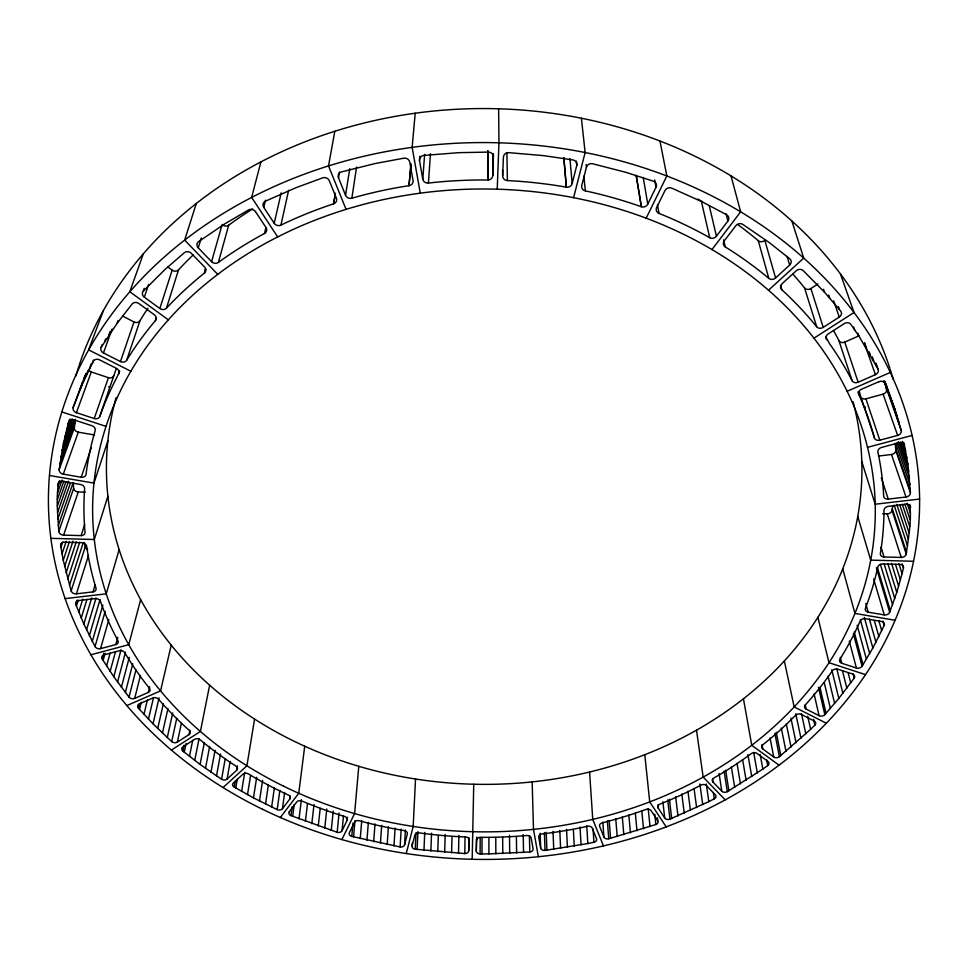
<?xml version="1.0" encoding="UTF-8"?>
<svg xmlns="http://www.w3.org/2000/svg" width="968" height="968" viewBox="0 0 968 968"><rect width="100%" height="100%" fill="white"/><g stroke="black" fill="none" stroke-linecap="round" stroke-linejoin="round"><path stroke-width="1.45" d="M476.413 839.135L476.304 851.066A3.811 2.747 0.4 0 0 480.007 853.897L488.901 853.885L488.925 837.489M493.45 153.936L492.797 175.474A4.937 4.61 0 0 1 487.824 180L487.787 150.79M487.824 180L487.908 150.79M481.967 853.909L482.052 837.514M480.08 853.897L480.189 837.489M476.304 851.066L476.764 837.066M473.739 784.237L472.19 859.281M412.259 842.959L412.102 845.935A3.824 2.759 2.1 0 0 415.163 849.202L464.785 853.558A3.811 2.747 0.8 0 0 468.694 850.908L468.875 837.501M464.785 853.558L465.051 837.163M57.923 484.29A4.537 3.606 17.7 0 1 62.69 481.435L80.465 484.472A4.525 3.594 17.1 0 1 84.627 488.767L84.337 493.232A400.038 328.684 0.3 0 0 84.664 527.85L85.027 532.17A4.441 3.485 15.9 0 1 81.094 535.606L63.585 535.147A4.453 3.485 16.4 0 1 58.782 531.468C57.923 514.976 55.648 497.782 58.927 481.556M458.529 853.256L458.892 835.372M451.596 852.844L452.008 836.449M444.675 852.336L445.195 834.452M910.67 507.341A4.501 3.557 -16.6 0 0 906.181 504.243L888.334 506.324A4.489 3.557 -16 0 0 883.99 510.439L883.941 514.794A400.038 328.684 0.3 0 1 881.061 549.098L880.384 553.357A4.404 3.436 -14.9 0 0 884.062 556.975L901.22 557.435A4.417 3.436 -15.3 0 0 906.217 554.047C908.359 537.748 911.929 520.76 909.69 504.485M437.766 851.755L438.322 835.36M468.681 850.908L469.081 839.813A3.836 2.771 0.8 0 0 465.354 836.945L460.707 836.739A400.038 328.684 0.3 0 1 423.972 833.521L419.277 832.891A3.836 2.783 2.1 0 0 414.885 835.106L412.102 845.935M430.869 851.078L431.546 833.194M497.225 189.196L498.956 142.804L498.617 108.791M502.67 175.825L503.396 157.155A4.973 4.671 -2.9 0 1 508.551 152.629L543.786 155.667L573.08 159.962A4.985 4.646 -11 0 1 576.771 165.468L572.185 183.533A4.937 4.586 -9.6 0 1 566.353 187.163L560.399 186.158A400.038 328.684 0.3 0 0 513.379 180.907L507.413 180.58A4.949 4.61 -2.6 0 1 502.67 175.825L502.586 170.005M423.972 850.315L424.734 832.432M415.236 849.214L416.022 832.831M417.099 849.468L417.934 831.597M415.538 779.01L413.179 826.442L406.257 853.546M404.576 844.834L407.346 833.908A3.848 2.783 2.5 0 0 404.249 830.605L399.699 829.818A400.038 328.684 0.3 0 1 363.835 821.965L359.309 820.755A3.86 2.807 3.8 0 0 354.445 822.376L349.339 832.77A3.848 2.783 3.8 0 0 351.699 836.388L400.135 846.964A3.824 2.759 2.5 0 0 404.576 844.834L405.398 829.951M400.135 846.964L401.163 829.104M393.988 845.875L395.089 828.015M387.2 844.592L388.374 826.745M487.703 180L481.725 179.975A400.038 328.684 0.3 0 0 434.354 182.42L428.437 183.061L430.445 153.779M380.424 843.225L381.682 825.377M373.672 841.773L375.003 823.925M428.437 183.061A4.949 4.598 7.6 0 1 422.774 179.165L424.637 154.36M366.945 840.236L368.36 822.401M422.774 179.165L419.531 160.724L419.894 156.223M360.241 838.603L361.729 820.779M353.574 836.896L355.002 820.561M339.478 171.953L338.498 177.785L345.54 195.282A4.937 4.525 14.9 0 0 351.868 198.186L357.482 196.613A400.038 328.684 0.3 0 1 403.16 186.606L409.004 185.674L410.976 163.677M409.004 185.674L410.964 165.117M351.771 836.413L352.957 823.042M358.789 766.293L354.603 813.568L341.873 839.583M415.211 113.22L412.138 147.354L420.281 193.164M289.323 811.68A3.896 2.831 5.6 0 0 290.908 815.588L337.166 832.262A3.86 2.795 4.3 0 0 342.067 830.725L347.173 820.235L347.451 817.282M342.067 830.725L343.483 815.891M337.166 832.262L339.066 812.987M331.25 830.411L333.234 811.136M324.74 828.269L326.797 809.006M318.254 826.055L320.226 808.28M311.805 823.744L314.031 804.505M305.392 821.36L307.522 803.597M299.015 818.892L301.399 799.665M304.714 746.231L298.749 793.276L280.333 817.5M292.675 816.339L294.199 804.505M74.197 419.943L91.839 425.702A4.622 3.751 18.4 0 1 95.179 430.651L93.896 435.092A400.038 328.684 0.3 0 0 86.624 469.964L86.043 474.356A4.55 3.642 17.4 0 1 81.227 477.236L63.283 474.151A4.562 3.642 18 0 1 59.133 469.734L63.343 443.84L68.643 422.096A4.646 3.763 19.2 0 1 74.197 419.943M290.969 815.613L292.13 806.755M289.856 798.939A3.92 2.868 5.9 0 0 288.258 794.982L284.144 793.058A400.038 328.684 0.3 0 1 252.382 776.263L248.51 773.964A3.957 2.904 7.2 0 0 242.944 774.218L233.385 782.918A3.957 2.892 7.4 0 0 234.147 787.02L253.471 797.862L277.187 809.623A3.908 2.844 6 0 0 282.45 808.716L289.856 798.939L290.243 795.999M59.133 469.734L74.318 427.832L75.504 419.362M282.45 808.716L284.652 792.477M277.187 809.623L279.861 790.433M271.645 807.01L274.392 787.843M906.23 553.974L892.012 510.402L892.678 506.179M265.534 804.045L268.366 784.891M351.868 198.186L356.563 167.089M259.484 800.996L262.606 780.377M253.471 797.862L256.689 777.268M345.54 195.282L349.75 168.686M247.518 794.655L250.591 775.537M254.572 719.067L246.913 765.785L223.039 787.553M241.625 791.364L244.759 772.258M265.498 200.207L263.756 207.37L274.21 223.293A4.925 4.417 18.7 0 0 280.914 225.121L285.996 222.701A400.038 328.684 0.3 0 1 328.067 205.688L333.657 203.812L335.424 193.394M235.768 787.988L237.257 779.18M236.688 770.274A3.981 2.928 7.6 0 0 235.938 766.111L232.199 763.655A400.038 328.684 0.3 0 1 203.667 742.674L200.17 739.806A4.029 2.989 8.9 0 0 194.532 739.383L182.928 746.812A4.029 2.965 9.1 0 0 182.795 751.011L200.073 764.418L221.563 779.276A3.969 2.904 7.8 0 0 227.081 779.046L236.688 770.274L237.438 765.882M234.208 787.057L235.2 781.188M333.549 203.849L335.315 193.431M227.081 779.046L230.166 761.477M221.563 779.276L225.242 758.767M216.505 775.937L220.522 753.987M334.831 131.261L328.503 165.915L346.072 209.366M210.963 772.174L215.077 750.248M205.494 768.338L209.681 746.425M200.073 764.418L204.357 742.529M209.645 685.211L200.4 731.469L171.384 750.079M194.725 760.425L199.093 738.56M189.45 756.347L192.717 740.338M189.038 734.603A4.053 3.001 9.3 0 0 189.183 730.344L185.917 727.379A400.038 328.684 0.3 0 1 161.438 702.538L158.558 699.259A4.114 3.073 10.6 0 0 152.835 698.001L139.368 703.869A4.114 3.061 10.9 0 0 138.315 708.068L153.029 723.834L171.687 741.597A4.041 2.989 9.5 0 0 177.35 742.105L189.038 734.603L189.934 730.259M182.855 751.059L184.065 745.251M184.247 752.209L186.062 743.485M177.35 742.105L181.391 723.253M171.687 741.597L176.745 718.401M280.914 225.121L288.621 190.309M167.27 737.58L172.715 712.956M162.442 733.078L167.984 708.479M157.687 728.493L163.326 703.942M274.21 223.293L281.18 192.874M153.029 723.834L159.091 697.88M171.239 645.172L160.555 690.874L126.832 705.587M255.528 211.677A4.961 4.429 20.7 0 0 248.764 209.826L225.036 223.705L198.464 241.685A4.925 4.308 21.5 0 0 198.271 247.868L211.581 261.687A4.888 4.283 20.2 0 0 218.381 262.413L222.749 259.279A400.038 328.684 0.3 0 1 259.569 236.168L264.445 233.518L265.934 227.625M148.443 719.115L153.573 697.505M148.285 692.459A4.138 3.098 11 0 0 149.35 688.212L146.664 684.8A400.038 328.684 0.3 0 1 127.074 656.522L124.848 652.831A4.199 3.182 12.3 0 0 119.258 650.774L104.157 654.804A4.211 3.17 12.6 0 0 102.148 658.869L113.788 676.741L129.01 697.117A4.126 3.085 11.3 0 0 134.697 698.4L148.273 692.459L149.665 686.748M143.942 714.323L147.414 699.937M903.459 567.998A4.392 3.4 -15 0 0 899.889 564.417L882.659 563.957A4.38 3.4 -14.5 0 0 877.722 567.321L876.778 571.507A400.038 328.684 0.3 0 1 866.977 604.165L865.428 608.267A4.295 3.303 -13.3 0 0 868.187 612.163L884.268 614.922A4.308 3.291 -13.7 0 0 889.665 612.333L896.755 592.368L902.079 573.697L903.459 567.998L902.103 563.763M139.525 709.459L141.292 702.284M138.363 708.128L139.416 703.821M134.697 698.4L140.433 675.495M129.01 697.117L135.944 669.929M573.601 197.69L585.132 152.533L581.405 118.229M125.368 692.483L132.749 663.903M586.112 164.415L586.426 167.307L581.756 185.469A4.949 4.562 -11.5 0 0 585.386 190.89L591.133 192.16A400.038 328.684 0.3 0 1 635.795 204.817L641.36 206.753A4.937 4.501 -15.8 0 0 647.774 204.139L656.014 187.248L654.67 179.903M260.9 161.898L251.656 197.411L277.671 236.918M121.411 687.304L129.264 657.345M140.65 599.664L128.732 644.688L90.919 654.791M117.552 682.053L125.501 652.142M113.788 676.741L121.073 649.734M77.162 600.112L75.819 604.407L76.424 606.041L83.841 623.961L95.009 646.563A4.235 3.206 13 0 0 100.563 648.657L115.809 644.567L117.793 637.307M110.122 671.369L115.555 651.5M106.565 665.936L110.098 653.182M218.381 262.413L228.678 225.193L232.889 222.144A386.135 322.441 0.3 0 1 252.588 208.979M102.197 658.942L103.782 653.279M103.104 660.442L105.088 653.364M100.563 648.645L108.84 619.568M211.581 261.687L222.144 224.491A4.707 4.162 21.6 0 0 228.678 225.193M204.381 273.109L205.627 268.789L204.466 273.049L200.267 276.437A400.038 328.684 0.3 0 0 169.957 304.472L166.46 308.175A4.828 4.126 20.4 0 1 159.841 308.514L144.329 297.176A4.852 4.15 21.5 0 1 143.228 291.174L144.196 288.367M95.009 646.563L105.185 611.377M92.275 641.409L102.874 605.145M119.149 549.642L106.238 593.832L65.11 598.623M89.358 635.649L100.055 599.458M86.539 629.829L96.05 598.043M198.271 247.868L201.259 237.946M61.589 542.915L60.645 545.71L63.247 560.23L71.136 590.94A4.332 3.327 14.8 0 0 76.411 593.82L92.976 591.884L95.142 584.757M83.841 623.961L91.682 598.006M81.252 618.032L86.963 599.337M78.783 612.066L82.764 599.144M76.424 606.041L78.214 600.317M107.884 496.257L94.295 539.491L50.868 538.341M76.411 593.82L88.536 555.329M166.46 308.175L178.536 269.83L181.923 266.224A386.135 322.441 0.3 0 1 193.152 254.983M71.136 590.94L85.257 546.787L84.059 542.673M196.31 203.462L184.658 240.1L217.739 274.368M102.197 344.511L101.18 347.318A4.767 3.981 20.7 0 0 103.455 352.933L120.468 361.56A4.743 3.957 19.8 0 0 126.663 360.253L129.216 356.151A400.038 328.684 0.3 0 1 152.157 324.498L155.364 320.662L156.356 317.722M159.841 308.502L172.159 270.157A4.646 4.017 21.6 0 0 178.536 269.83M69.466 585.35L83.2 542.721M67.724 579.13L79.703 542.274M81.094 535.606L84.724 524.462M66.102 572.862L76.303 541.753M64.602 566.57L73.011 541.185M107.859 440.924L93.969 483.105L49.441 475.482M63.247 560.23L69.345 541.947M126.663 360.253L139.973 320.686L142.453 316.681A386.135 322.441 0.3 0 1 147.959 308.272M62.012 553.865L66.26 541.233M144.329 297.176L148.648 284.483M63.585 535.147L78.251 491.986A4.295 3.412 17.1 0 1 73.641 488.38L73.193 482.608L58.286 525.6M118.786 373.866L118.737 373.95A4.719 3.92 19.6 0 0 116.45 368.385L99.583 359.866A4.755 3.945 20.4 0 0 93.4 361.161L83.151 382.215L73.108 407.637A4.671 3.799 19.5 0 0 76.411 412.707L94.223 418.539A4.659 3.799 18.8 0 0 99.801 416.373L101.362 412.053A400.038 328.684 0.3 0 1 116.499 378.137L119.754 371.022M60.899 547.452L62.799 541.862M120.468 361.56L134.007 321.957A4.574 3.872 20.9 0 0 139.973 320.686M81.227 477.236L91.282 447.797M99.801 416.373L115.349 371.337A386.135 322.441 0.3 0 1 116.402 368.542M58.782 531.468L73.641 488.38M57.85 519.078L70.398 483.129M94.223 418.539L108.428 377.689A4.489 3.715 19.7 0 0 113.813 375.572M57.56 512.532L68.571 481.181M57.415 505.961L65.933 481.81M57.402 499.379L63.936 480.963M57.535 492.772L62.061 480.067M143.325 253.81L129.809 291.755L168.335 319.851M57.802 486.166L59.822 480.527M63.283 474.151L78.299 432.164A4.404 3.57 18.8 0 1 74.318 427.832M101.18 347.318L117.092 323.36L118.072 320.589M103.455 352.933L112.082 329.011M108.658 335.545L110.158 331.358M60.911 457.114L74.584 419.628M59.919 463.757L75.105 421.963M104.665 341.716L105.681 338.909M62.061 450.483L73.193 420.027M76.411 412.707L91.294 371.978A4.501 3.727 20.4 0 1 88.596 369.945M66.381 430.579L70.555 419.241M89.201 369.34L91.21 363.859M64.783 437.209L71.354 419.338M92.444 362.952L93.485 360.12M63.343 443.84L72.455 419.011M73.108 407.637L82.462 382.179M83.478 379.625L85.027 375.415M80.368 388.7L86.007 373.442M83.151 382.215L86.212 373.926M68.111 423.96L69.672 419.35M86.104 375.765L88.136 370.26M103.394 310.559L88.632 349.884L130.849 371.252M884.195 625.401A4.283 3.255 -13.2 0 0 881.57 621.456L865.416 618.697A4.271 3.267 -12.9 0 0 860.056 621.274L858.301 625.183A400.038 328.684 0.3 0 1 842.293 655.384L839.982 659.123A4.199 3.182 -11.6 0 0 841.785 663.261L856.414 668.053A4.199 3.17 -11.9 0 0 862.04 666.274L872.858 647.967L884.195 625.401L882.925 621.069M646.176 218.175L666.843 175.97L659.958 141.025M805.243 704.837L806.199 709.145L819.073 715.679A4.102 3.061 -10.2 0 0 824.784 714.686L838.808 698.424L854.187 678.144L853.074 673.873M117.092 323.36L132.217 303.843A4.84 4.114 21.3 0 1 138.847 303.504L154.239 314.721A4.804 4.078 20.3 0 1 155.437 320.577L155.364 320.662M716.441 236.168L727.9 221.043A4.949 4.417 -20.2 0 0 726.835 214.872L702.211 201.852L671.538 188.046A4.973 4.513 -18.4 0 0 664.98 190.587L656.643 207.551A4.937 4.477 -16.8 0 0 659.014 213.408L664.314 215.574A400.038 328.684 0.3 0 1 704.764 234.946L709.713 237.704A4.913 4.38 -18.8 0 0 716.441 236.168L709.181 205.446M711.964 249.562L740.653 211.811L731.009 175.886M289.323 811.68L296.692 802.012A3.908 2.844 5.5 0 1 301.919 801.02L306.215 802.811A400.038 328.684 0.3 0 0 340.421 815.201L344.802 816.568A3.872 2.819 4.2 0 1 347.173 820.235M143.228 291.174L164.754 269.697L184.477 252.588A4.913 4.271 21.6 0 1 191.301 253.313L204.538 266.999A4.876 4.235 20.4 0 1 204.466 273.049M810.627 729.315L814.875 725.141A4.078 3.025 -9.7 0 0 814.149 720.918L801.189 714.384A4.09 3.049 -9.5 0 0 795.49 715.364L792.405 718.474A400.038 328.684 0.3 0 1 766.378 741.924L762.929 744.695A4.029 2.977 -8.2 0 0 762.796 748.966L773.71 756.952A4.017 2.965 -8.4 0 0 779.361 756.722L810.627 729.315L807.748 716.296M775.574 277.937L789.658 265.063A4.913 4.271 -21 0 0 789.936 258.928L769.136 242.472L742.637 224.273A4.937 4.38 -20.6 0 0 735.813 225.713L724.258 240.875A4.901 4.344 -19.2 0 0 725.31 246.949L729.945 249.865A400.038 328.684 0.3 0 1 764.672 274.948L768.834 278.397A4.864 4.235 -19.8 0 0 775.574 277.937L764.829 240.294A4.683 4.126 -21.1 0 1 758.331 240.742L754.314 237.39A386.135 322.441 0.3 0 0 738.027 224.782M768.495 290.231L803.73 258.105L791.848 220.958M762.832 769.088L767.745 765.579A3.993 2.94 -8 0 0 767.926 761.392L756.928 753.394A4.005 2.965 -7.8 0 0 751.289 753.624L747.695 756.238A400.038 328.684 0.3 0 1 717.893 775.683L713.924 777.982A3.957 2.904 -6.5 0 0 712.992 782.071L721.789 791.207A3.945 2.88 -6.6 0 0 727.234 791.703L762.832 769.088L760.158 754.459M792.961 274.234A386.135 322.441 0.3 0 1 801.48 284.096L804.614 287.968A4.622 3.981 -20.8 0 0 810.881 288.524L817.984 283.89M823.224 327.378L839.256 317.081A4.84 4.102 -20.7 0 0 840.793 311.2L824.458 292.142L803.029 270.459A4.888 4.223 -21 0 0 796.24 270.798L782.047 283.709A4.852 4.199 -19.8 0 0 781.805 289.747L785.617 293.28A400.038 328.684 0.3 0 1 813.471 322.84L816.714 326.797A4.804 4.078 -19.7 0 0 823.224 327.378L810.881 288.524M813.943 338.195L854.03 312.495L840.478 274.004M264.445 233.518L264.554 233.457A4.913 4.38 19.3 0 0 265.934 227.444L255.516 211.677M708.818 801.625L714.275 798.842A3.933 2.868 -6.2 0 0 715.316 794.801L706.446 785.629A3.945 2.892 -6.1 0 0 700.977 785.133L696.972 787.226A400.038 328.684 0.3 0 1 664.23 802.387L659.922 804.13A3.896 2.844 -4.8 0 0 658.155 807.99L664.726 818.008A3.896 2.819 -4.9 0 0 669.88 819.17L708.818 801.625L706.277 783.935M833.787 331.008A386.135 322.441 0.3 0 1 836.751 336.428L838.941 340.627A4.55 3.824 -19.9 0 0 844.761 342.115L858.822 335.86L878.085 369.231A4.743 3.933 -19.8 0 1 875.423 374.676L858.144 382.227A4.719 3.908 -18.9 0 1 852.106 380.702L849.856 376.407A400.038 328.684 0.3 0 0 829.564 343.713L825.801 336.924M847.121 391.29L890.306 372.45M878.835 381.707L861.472 389.269A4.695 3.872 -18.7 0 0 858.87 394.641L860.77 398.913A400.038 328.684 0.3 0 1 873.172 433.386L874.419 437.851A4.622 3.751 -17.8 0 0 879.791 440.186L897.639 435.418A4.646 3.763 -18.5 0 0 901.256 430.566L894.735 408.883L883.845 380.581M657.732 820.695L651.089 810.639A3.896 2.831 -4.4 0 0 645.91 809.466L641.615 811.002A400.038 328.684 0.3 0 1 606.718 821.687L602.169 822.86A3.86 2.807 -3.1 0 0 599.64 826.418L603.911 837.03A3.848 2.783 -3.1 0 0 608.666 838.808L655.88 824.506A3.872 2.807 -4.5 0 0 657.732 820.695L657.417 817.742M861.109 397.4A4.453 3.666 -18.6 0 0 865.912 398.816L883.094 394.145A4.477 3.678 -19.4 0 0 886.567 389.39L884.631 382.384M867.522 447.325L912.098 435.418M587.842 843.551L593.941 842.281A3.836 2.771 -2.7 0 0 596.554 838.784L592.222 828.124A3.86 2.795 -2.6 0 0 587.431 826.321L582.93 827.289A400.038 328.684 0.3 0 1 546.654 833.387L541.971 833.956A3.836 2.783 -1.4 0 0 538.74 837.139L540.676 848.089A3.824 2.759 -1.4 0 0 544.936 850.424L587.842 843.551L586.729 825.692M878.654 456.025L891.504 454.5A4.38 3.521 -17.7 0 0 895.739 450.435L895.327 443.404M904.705 445.111A4.61 3.715 -18.1 0 0 899.405 442.679L881.485 447.458A4.598 3.715 -17.5 0 0 877.915 452.25L878.823 456.642A400.038 328.684 0.3 0 1 883.421 491.611L883.663 496.076A4.513 3.594 -16.4 0 0 888.249 499.089L906.024 497.02A4.537 3.594 -17 0 0 910.428 492.857L907.923 464.434L903.725 442.352M919.6 499.064L875.205 504.231L861.81 461.591M488.901 853.885L529.811 851.997A3.824 2.747 -1 0 0 533.102 848.888L531.13 837.877A3.836 2.783 -0.9 0 0 526.822 835.517L522.2 835.904A400.038 328.684 0.3 0 1 485.319 837.344L480.588 837.32A3.836 2.771 0.3 0 0 476.74 840.043M78.251 491.986L85.293 492.167M882.671 513.681L887.196 513.802A4.271 3.376 -16 0 0 892 510.475M913.562 561.271L870.716 560.133L857.745 516.452M895.085 620.282L854.925 613.409L842.741 568.821M78.299 432.164L94.15 434.922M61.843 411.932L106.02 426.368M865.513 674.648L828.983 662.705L817.875 617.342M91.294 371.978L108.428 377.689M826.345 723.229L794.147 706.93L784.358 660.938M122.682 316.125L134.007 321.957M697.734 199.069L700.07 200.376M779.071 765.192L751.749 745.275L743.46 698.775M167.585 266.757L172.159 270.157M725.201 799.883L703.167 777.074L696.5 730.187M857.817 333.198L858.798 335.981L850.811 324.316A4.816 4.053 -20.5 0 0 844.302 323.602L828.172 333.936A4.779 4.041 -19.5 0 0 826.684 339.72M666.19 826.89L649.722 801.879L644.785 754.701M603.463 845.899L592.743 819.376L589.585 772.016M884.909 381.331L894.735 408.883M884.8 381.67L896.9 415.466M884.837 382.275L898.909 422.072M886.095 387.563L901.244 430.482M876.028 363.472L878.049 369.159M875.665 363.157L877.177 367.416M902.394 441.42L905.83 451.124M872.301 356.805L873.801 361.052M901.547 442.485L906.955 457.779M869.276 351.904L870.28 354.724M900.058 442.11L907.923 464.434M883.094 394.145L897.639 435.418M864.618 342.817L866.602 348.432M864.388 343.289L875.423 374.676M898.425 441.686L908.758 471.089M897.154 442.618L909.436 477.732M895.739 443.513L909.968 484.375M853.703 327.051L854.659 329.834M895.666 448.595L910.356 490.994M895.739 450.362L910.428 492.785M891.504 454.5L906.024 497.02M907.089 503.287L910.489 513.282M838.494 306.674L839.462 309.518M904.85 504.086L910.174 519.84M902.249 504.146L909.714 526.374M833.654 300.83L839.256 317.081M865.912 398.816L879.791 440.186M899.816 505.018L909.121 532.884M844.761 342.115L858.144 382.227M828.656 295.046L829.6 297.866M896.804 504.437L908.395 539.357M861.169 397.872L874.419 437.851M857.95 391.858L858.87 394.641M823.526 289.323L824.458 292.142M894.154 505.187L907.536 545.819M838.905 340.542L852.106 380.702M892.302 508.696L906.532 552.244M881.303 477.817L888.249 499.089M887.196 513.802L901.22 557.435M898.921 563.775L902.079 573.697M895.509 564.332L900.434 579.953M891.54 563.4L898.655 586.184M804.553 287.883L816.714 326.797M887.922 563.824L896.755 592.368M881.037 547.126L884.062 556.975M884.22 564.175L894.735 598.502M787.045 256.459L789.658 265.063M880.408 564.453L892.593 604.589M877.383 567.538L890.342 610.639M876.342 567.696L889.689 612.272M873.656 578.949L884.268 614.922M878.787 620.561L881.715 630.688M780.583 285.524L781.805 289.747M874.31 620.548L878.871 636.508M865.743 603.536L868.187 612.163M869.349 619.012L875.919 642.256M864.315 617.39L872.858 647.967M859.499 392.161L860.697 396.444M758.259 240.669L768.834 278.397M860.322 619.689L869.688 653.606M857.152 625.219L866.408 659.196M854.248 632.104L863.033 664.726M853.34 633.568L862.089 666.214M849.299 641.07L856.414 668.053M848.186 672.929L850.751 682.924M840.309 657.405L841.785 663.261M842.523 671.005L846.867 688.151M726.073 213.819L727.9 221.043M836.812 668.985L842.886 693.318M831.766 669.747L838.808 698.424M723.592 239.858L725.31 246.949M828.039 676.184L834.634 703.458M824.228 682.549L830.387 708.431M819.969 687.401L826.031 713.331M818.456 687.268L824.833 714.638M709.713 237.704L701.34 201.09A4.731 4.259 -20.3 0 0 702.417 201.525M814.124 694.068L819.073 715.679M813.58 719.369L814.875 725.141M801.456 713.597L805.848 733.877M795.756 713.706L800.996 738.366M790.916 718.087L796.071 742.771M786.294 723.846L791.062 747.115M781.309 728.081L785.98 751.374M776.239 732.244L780.837 755.56M774.848 733.357L779.409 756.673M770.08 737.991L773.71 756.952M766.656 759.735L767.745 765.579M761.985 744.61L762.796 748.966M657.466 204.78L659.014 213.408M753.661 752.402L757.327 772.9M538.353 856.728L533.489 829.358L532.17 781.89M747.925 754.653L751.761 776.626M742.637 759.747L746.134 780.281M643.212 177.35L647.774 204.139M737.023 763.304L740.447 783.85M636.254 175.438L641.36 206.753L636.145 175.402M731.36 766.777L734.7 787.347M725.649 770.177L728.892 790.759M724.076 771.072L727.307 791.667M719.091 773.565L721.789 791.207M712.557 779.143L712.992 782.071M713.404 792.949L714.275 798.842M699.864 783.983L702.744 804.638M694.032 788.375L696.621 807.566M687.933 791.219L690.45 810.422M681.799 793.966L684.231 813.18M675.628 796.628L677.975 815.867M669.408 799.217L671.671 818.456M667.702 799.895L669.953 819.146M662.886 801.734L664.726 818.008M657.829 805.037L658.155 807.99M654.767 814.136L655.88 824.506M583.849 176.152L585.386 190.89M648.197 808.752L650.036 826.539M641.772 810.918L643.526 828.717M576.335 161.136L576.759 165.468M635.31 813.011L636.992 830.81M569.934 158.631L572.185 183.533M628.825 815.008L630.434 832.831M622.303 816.919L623.828 834.743M563.896 157.784L566.353 187.163L563.787 157.772M615.757 818.759L617.209 836.582M609.174 820.501L610.542 838.336M607.384 820.949L608.739 838.796M602.834 822.171L603.911 837.03M593.057 828.898L593.941 842.281M580.026 827.011L581.054 844.87M573.383 829.733L574.254 846.105M566.558 829.394L567.429 847.266M559.794 830.447L560.593 848.319M553.018 831.427L553.744 849.299M546.23 832.311L546.872 850.194M544.391 832.528L545.008 850.412M540.192 833.194L540.676 848.089M529.399 835.602L529.811 851.997M523.192 834.597L523.567 852.481M506.893 152.811L507.413 180.58M516.367 836.534L516.646 852.941M509.495 835.42L509.712 853.304M502.658 837.187L502.779 853.582M495.785 837.38L495.846 853.788M492.736 153.646L492.797 175.474M75.758 376.177A420.439 351.553 0.3 0 1 76.871 372.462M77.246 371.228A420.439 351.553 0.3 0 1 78.832 366.279M79.231 365.045A420.439 351.553 0.3 0 1 485.295 108.561A420.439 351.553 0.3 0 1 889.774 368.058M890.173 369.292A420.439 351.553 0.3 0 1 891.722 374.253M892.097 375.487A420.439 351.553 0.3 0 1 893.186 379.214M854.454 407.201A377.762 315.338 0.3 0 1 479.124 784.334A377.762 315.338 0.3 0 1 116.027 397.787M853.05 401.647A377.762 315.338 0.3 0 1 854.115 405.81M865.15 407.371A4.429 3.63 -18.3 0 1 865.549 406.996M854.187 678.144A4.175 3.134 -11.5 0 0 852.518 673.994L837.816 669.203A4.175 3.146 -11.2 0 0 832.214 670.981L829.745 674.527A400.038 328.684 0.3 0 1 808.304 701.594L805.34 704.922A4.102 3.073 -9.9 0 0 806.199 709.145M878.835 381.707A4.719 3.884 -19.5 0 1 884.837 383.34M419.519 160.724A4.973 4.659 8.7 0 1 423.621 155.437L458.856 152.666L488.646 152.097A4.985 4.683 -0.1 0 1 493.462 156.925M338.498 177.785A4.973 4.574 16.6 0 1 341.353 171.953L375.052 163.556L404.019 158.159A4.985 4.646 11 0 1 409.754 162.104L413.034 180.411A4.937 4.586 9.8 0 1 409.125 185.65M263.756 207.37A4.961 4.453 20.3 0 1 265.293 201.247L296.026 187.683L322.913 177.773A4.973 4.55 17.7 0 1 329.301 180.701L336.344 198.065A4.937 4.501 16.1 0 1 333.657 203.812M115.809 644.579A4.235 3.219 12.7 0 0 117.842 640.453L115.833 636.654A400.038 328.684 0.3 0 1 101.93 605.496L100.43 601.382A4.308 3.303 14 0 0 95.166 598.611L78.747 600.523A4.32 3.303 14.4 0 0 75.794 604.334M87.677 549.231A4.187 3.279 15.4 0 1 85.257 546.787M92.988 591.884A4.332 3.34 14.4 0 0 95.977 588.036L94.755 583.922A400.038 328.684 0.3 0 1 87.314 550.598L86.672 546.339A4.417 3.449 15.6 0 0 81.869 542.685L64.517 542.225A4.429 3.449 16.1 0 0 60.633 545.637M108.779 386.668A4.465 3.678 19.3 0 1 109.239 387.611M586.414 167.307A4.973 4.622 -12.9 0 1 592.416 163.713L626.078 172.377L653.606 181.282A4.973 4.55 -17.4 0 1 656.014 187.248M262.376 809.2A435.612 358.438 0.3 0 0 919.588 505.381A435.612 358.438 0.3 0 0 270.048 188.421A435.612 358.438 0.3 0 0 262.376 809.2M283.6 786.197A391.338 321.436 0.3 0 0 875.266 515.557A391.338 321.436 0.3 0 0 293.014 229.525A391.338 321.436 0.3 0 0 283.6 786.197"/></g></svg>
